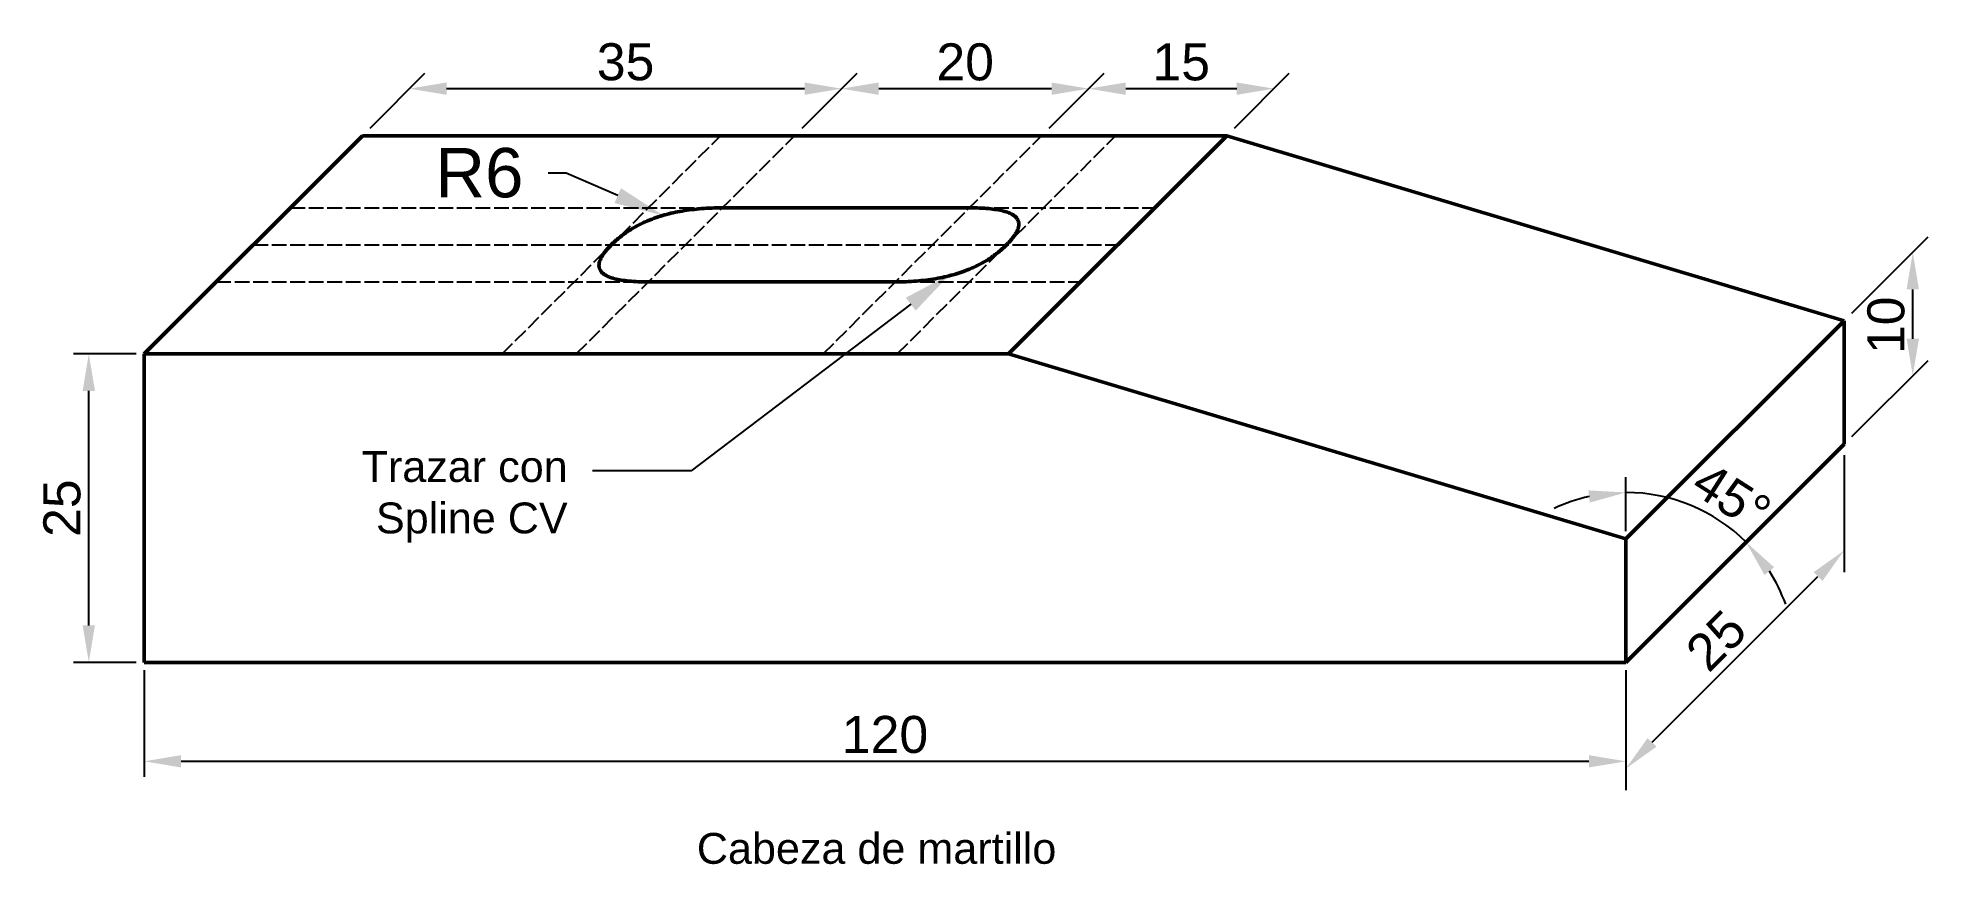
# Model space of a CAD drawing. Header units: millimetres. Extents: x 38 to 191, y 20 to 87.
import ezdxf
from ezdxf import colors
from ezdxf.entities.mleader import LeaderData, LeaderLine
from ezdxf.math import Vec2, Vec3

# ---------------------------------------------------------------- set-up
doc = ezdxf.new("R2010")
doc.units = ezdxf.units.MM
doc.header["$LTSCALE"] = 0.1
doc.header["$PDMODE"] = 34
doc.header["$PDSIZE"] = 2
doc.linetypes.add('ACAD_ISO02W100', pattern=[15, 12, -3])
doc.layers.add('0-Dimension', color=92, linetype='Continuous')
doc.layers.add('0-Sketch', color=32, linetype='ACAD_ISO02W100')
doc.layers.add('0-Object', color=7, linetype='Continuous', lineweight=50)
doc.layers.add('0-Text', color=4, linetype='Continuous', lineweight=20)
doc.styles.get("Standard").update_dxf_attribs({"font": 'arial.ttf'})
doc.dimstyles.new('ISO-25', dxfattribs={"dimtxt": 3, "dimasz": 3, "dimexe": 1.25, "dimexo": 0.625, "dimtad": 1, "dimtxsty": 'Standard', "dimcen": 0, "dimadec": 0, "dimazin": 0, "dimtfac": 1, "dimtmove": 0, "dimatfit": 3, "dimfxl": 1, "dimarcsym": 0})

# ---------------------------------------------------------------- blocks, each defined once
blk = doc.blocks.new('*D2')
at = {"layer": '0-Dimension', "color": 0, "lineweight": -2, "transparency": 16777216}
for p, q in [((184.5, 64.33), (190.68, 70.51)), ((189.43, 62.26), (189.43, 66.26)), ((184.5, 54.33), (190.68, 60.51))]:
    blk.add_line(p, q, dxfattribs=at)
at = {"layer": '0-Dimension', "color": 0, "transparency": 16777216}
for points in [[(188.93, 66.26), (189.93, 66.26), (189.43, 69.26)], [(188.93, 62.26), (189.93, 62.26), (189.43, 59.26)]]:
    blk.add_solid(points, dxfattribs=at)
at = {"layer": 'Defpoints', "color": 0, "transparency": 16777216}
for p in [(189.43, 69.26), (183.87, 63.71), (183.87, 53.71)]:
    blk.add_point(p, dxfattribs=at)
at = {"layer": '0-Dimension', "color": 0, "transparency": 16777216, "insert": (187.27, 63.35), "char_height": 3, "attachment_point": 5, "rotation": 90}
blk.add_mtext('10', dxfattribs=at)
blk = doc.blocks.new('*D3')
at = {"layer": '0-Dimension', "color": 0, "lineweight": -2, "transparency": 16777216}
for p, q in [((183.87, 52.82), (183.87, 43.34)), ((168.32, 29.55), (181.75, 42.98)), ((166.2, 35.15), (166.2, 25.66))]:
    blk.add_line(p, q, dxfattribs=at)
at = {"layer": '0-Dimension', "color": 0, "transparency": 16777216}
for points in [[(181.4, 43.34), (182.11, 42.63), (183.87, 45.1)], [(167.96, 29.9), (168.67, 29.19), (166.2, 27.43)]]:
    blk.add_solid(points, dxfattribs=at)
at = {"layer": 'Defpoints', "color": 0, "transparency": 16777216}
for p in [(183.87, 53.71), (183.87, 45.1), (166.2, 36.03)]:
    blk.add_point(p, dxfattribs=at)
at = {"layer": '0-Dimension', "color": 0, "transparency": 16777216, "insert": (173.51, 37.79), "char_height": 3, "attachment_point": 5, "rotation": 45}
blk.add_mtext('25', dxfattribs=at)
blk = doc.blocks.new('*D4')
at = {"layer": '0-Dimension', "color": 0, "lineweight": -2, "transparency": 16777216}
for p, q in [((46.2, 35.41), (46.2, 26.76)), ((166.2, 35.41), (166.2, 26.76)), ((49.2, 28.01), (163.2, 28.01))]:
    blk.add_line(p, q, dxfattribs=at)
at = {"layer": '0-Dimension', "color": 0, "transparency": 16777216}
for points in [[(49.2, 28.51), (49.2, 27.51), (46.2, 28.01)], [(163.2, 28.51), (163.2, 27.51), (166.2, 28.01)]]:
    blk.add_solid(points, dxfattribs=at)
at = {"layer": 'Defpoints', "color": 0, "transparency": 16777216}
for p in [(46.2, 36.03), (166.2, 36.03), (166.2, 28.01)]:
    blk.add_point(p, dxfattribs=at)
at = {"layer": '0-Dimension', "color": 0, "transparency": 16777216, "insert": (106.2, 30.17), "char_height": 3, "attachment_point": 5}
blk.add_mtext('120', dxfattribs=at)
blk = doc.blocks.new('*D5')
at = {"layer": '0-Dimension', "color": 0, "lineweight": -2, "transparency": 16777216}
for p, q in [((45.57, 61.03), (40.47, 61.03)), ((41.72, 39.03), (41.72, 58.03)), ((45.57, 36.03), (40.47, 36.03))]:
    blk.add_line(p, q, dxfattribs=at)
at = {"layer": '0-Dimension', "color": 0, "transparency": 16777216}
for points in [[(41.22, 58.03), (42.22, 58.03), (41.72, 61.03)], [(41.22, 39.03), (42.22, 39.03), (41.72, 36.03)]]:
    blk.add_solid(points, dxfattribs=at)
at = {"layer": 'Defpoints', "color": 0, "transparency": 16777216}
for p in [(41.72, 61.03), (46.2, 61.03), (46.2, 36.03)]:
    blk.add_point(p, dxfattribs=at)
at = {"layer": '0-Dimension', "color": 0, "transparency": 16777216, "insert": (39.56, 48.53), "char_height": 3, "attachment_point": 5, "rotation": 90}
blk.add_mtext('25', dxfattribs=at)
blk = doc.blocks.new('*D6')
at = {"layer": '0-Dimension', "color": 0, "lineweight": -2, "transparency": 16777216}
for p, q in [((64.5, 79.33), (68.94, 83.78)), ((99.5, 79.33), (103.94, 83.78)), ((70.69, 82.53), (99.69, 82.53))]:
    blk.add_line(p, q, dxfattribs=at)
at = {"layer": '0-Dimension', "color": 0, "transparency": 16777216}
for points in [[(70.69, 83.03), (70.69, 82.03), (67.69, 82.53)], [(99.69, 83.03), (99.69, 82.03), (102.69, 82.53)]]:
    blk.add_solid(points, dxfattribs=at)
at = {"layer": 'Defpoints', "color": 0, "transparency": 16777216}
for p in [(102.69, 82.53), (63.87, 78.71), (98.87, 78.71)]:
    blk.add_point(p, dxfattribs=at)
at = {"layer": '0-Dimension', "color": 0, "transparency": 16777216, "insert": (85.19, 84.69), "char_height": 3, "attachment_point": 5}
blk.add_mtext('35', dxfattribs=at)
blk = doc.blocks.new('*D7')
at = {"layer": '0-Dimension', "color": 0, "lineweight": -2, "transparency": 16777216}
for p, q in [((99.5, 79.33), (103.94, 83.78)), ((119.5, 79.33), (123.94, 83.78)), ((105.69, 82.53), (119.69, 82.53))]:
    blk.add_line(p, q, dxfattribs=at)
at = {"layer": '0-Dimension', "color": 0, "transparency": 16777216}
for points in [[(105.69, 83.03), (105.69, 82.03), (102.69, 82.53)], [(119.69, 83.03), (119.69, 82.03), (122.69, 82.53)]]:
    blk.add_solid(points, dxfattribs=at)
at = {"layer": 'Defpoints', "color": 0, "transparency": 16777216}
for p in [(122.69, 82.53), (98.87, 78.71), (118.87, 78.71)]:
    blk.add_point(p, dxfattribs=at)
at = {"layer": '0-Dimension', "color": 0, "transparency": 16777216, "insert": (112.69, 84.68), "char_height": 3, "attachment_point": 5}
blk.add_mtext('20', dxfattribs=at)
blk = doc.blocks.new('*D8')
at = {"layer": '0-Dimension', "color": 0, "lineweight": -2, "transparency": 16777216}
for p, q in [((119.5, 79.33), (123.94, 83.78)), ((134.5, 79.33), (138.94, 83.78)), ((125.69, 82.53), (134.69, 82.53))]:
    blk.add_line(p, q, dxfattribs=at)
at = {"layer": '0-Dimension', "color": 0, "transparency": 16777216}
for points in [[(125.69, 83.03), (125.69, 82.03), (122.69, 82.53)], [(134.69, 83.03), (134.69, 82.03), (137.69, 82.53)]]:
    blk.add_solid(points, dxfattribs=at)
at = {"layer": 'Defpoints', "color": 0, "transparency": 16777216}
for p in [(137.69, 82.53), (118.87, 78.71), (133.87, 78.71)]:
    blk.add_point(p, dxfattribs=at)
at = {"layer": '0-Dimension', "color": 0, "transparency": 16777216, "insert": (130.19, 84.68), "char_height": 3, "attachment_point": 5}
blk.add_mtext('15', dxfattribs=at)
blk = doc.blocks.new('*D9')
at = {"layer": '0-Dimension', "color": 0, "lineweight": -2, "transparency": 16777216}
blk.add_line((166.2, 46.66), (166.2, 51.05), dxfattribs=at)
for start, end in [(102.5072, 115.0144), (45, 90), (19.9856, 32.4928)]:
    blk.add_arc((166.2, 36.03), 13.77, start, end, dxfattribs=at)
at = {"layer": '0-Dimension', "color": 0, "transparency": 16777216}
for points in [[(163.16, 49.97), (163.27, 48.98), (166.2, 49.8)], [(177.42, 43.11), (178.2, 43.74), (175.93, 45.77)]]:
    blk.add_solid(points, dxfattribs=at)
at = {"layer": 'Defpoints', "color": 0, "transparency": 16777216}
for p in [(183.87, 53.71), (169.76, 49.33), (166.2, 46.03), (166.2, 36.03), (166.2, 36.03)]:
    blk.add_point(p, dxfattribs=at)
at = {"layer": '0-Dimension', "color": 0, "transparency": 16777216, "insert": (174.77, 49.45), "char_height": 3, "attachment_point": 5, "rotation": 327.4211}
blk.add_mtext('45°', dxfattribs=at)

msp = doc.modelspace()

# ---------------------------------------------------------------- linework, layer by layer
at = {"layer": '0-Object'}
for p, q in [((63.874, 78.708), (46.196, 61.03)), ((63.874, 78.708), (133.874, 78.708)), ((133.874, 78.708), (116.196, 61.03)), ((133.874, 78.708), (183.874, 63.708)), ((113.035, 72.869), (93.035, 72.869)), ((87.035, 66.869), (107.035, 66.869)), ((183.874, 63.708), (166.196, 46.03)), ((183.874, 53.708), (183.874, 63.708)), ((46.196, 36.03), (46.196, 61.03)), ((46.196, 61.03), (116.196, 61.03)), ((116.196, 61.03), (166.196, 46.03)), ((166.196, 36.03), (183.874, 53.708)), ((166.196, 46.03), (166.196, 36.03)), ((46.196, 36.03), (166.196, 36.03))]:
    msp.add_line(p, q, dxfattribs=at)
for points in [[(93.035, 72.869), (87.035, 72.869), (84.035, 69.869)], [(116.035, 69.869), (119.035, 72.869), (113.035, 72.869)], [(84.035, 69.869), (81.035, 66.869), (87.035, 66.869)], [(107.035, 66.869), (113.035, 66.869), (116.035, 69.869)]]:
    msp.add_open_spline(points, degree=2, dxfattribs=at)
at = {"layer": '0-Sketch'}
for p, q in [((75.196, 61.03), (92.874, 78.708)), ((81.196, 61.03), (98.874, 78.708)), ((101.196, 61.03), (118.874, 78.708)), ((107.196, 61.03), (124.874, 78.708)), ((58.035, 72.869), (128.035, 72.869)), ((55.035, 69.869), (125.035, 69.869)), ((52.035, 66.869), (122.035, 66.869))]:
    msp.add_line(p, q, dxfattribs=at)

# ---------------------------------------------------------------- texts
at = {"layer": '0-Text', "insert": (77.374, 22.205), "char_height": 2.5, "attachment_point": 1}
msp.add_mtext_dynamic_manual_height_columns('\\pxqc;Cabeza de martillo', width=56.28733, gutter_width=12.5, heights=[0], dxfattribs=at)

# ---------------------------------------------------------------- dimensions: what is measured, and where the dimension line sits
at = {"layer": '0-Dimension'}
for base, p1, p2, picture, middle in [((102.694, 82.527), (63.874, 78.708), (98.874, 78.708), '*D6', (85.194, 84.685)), ((166.196, 28.009), (46.196, 36.03), (166.196, 36.03), '*D4', (106.196, 30.166))]:
    dim = msp.add_linear_dim(base=base, p1=p1, p2=p2, dimstyle='ISO-25', dxfattribs=at)
    dim.commit()
    dim.dimension.update_dxf_attribs({"geometry": picture, "text_midpoint": middle})
for base, p1, p2, picture, middle in [((122.694, 82.527), (98.874, 78.708), (118.874, 78.708), '*D7', (112.694, 84.684)), ((137.694, 82.527), (118.874, 78.708), (133.874, 78.708), '*D8', (130.194, 84.684))]:
    dim = msp.add_linear_dim(base=base, p1=p1, p2=p2, dimstyle='ISO-25', override={"dimtmove": 1}, dxfattribs=at)
    dim.commit()
    dim.dimension.update_dxf_attribs({"geometry": picture, "text_midpoint": middle})
dim = msp.add_linear_dim(base=(189.428, 69.262), p1=(183.874, 53.708), p2=(183.874, 63.708), angle=90, dimstyle='ISO-25', dxfattribs=at)
dim.commit()
dim.dimension.update_dxf_attribs({"geometry": '*D2', "text_midpoint": (189.428, 63.348), "dimtype": 160})
dim = msp.add_linear_dim(base=(41.717, 61.03), p1=(46.196, 36.03), p2=(46.196, 61.03), angle=90, dimstyle='ISO-25', dxfattribs=at)
dim.commit()
dim.dimension.update_dxf_attribs({"geometry": '*D5', "text_midpoint": (39.56, 48.53)})
dim = msp.add_angular_dim_2l(base=(169.76, 49.331), line1=((166.196, 36.03), (183.874, 53.708)), line2=((166.196, 46.03), (166.196, 36.03)), dimstyle='ISO-25', dxfattribs=at)
dim.commit()
dim.dimension.update_dxf_attribs({"geometry": '*D9', "text_midpoint": (173.611, 47.634), "dimtype": 162})
dim = msp.add_aligned_dim(p1=(166.196, 36.03), p2=(183.874, 53.708), distance=-6.084, dimstyle='ISO-25', dxfattribs=at)
dim.commit()
dim.dimension.update_dxf_attribs({"geometry": '*D3', "text_midpoint": (173.51, 37.79)})

# ---------------------------------------------------------------- leaders
ml = msp.add_multileader_mtext('Standard', dxfattribs=at)
ml.set_content('R6', color=256)
ml.set_leader_properties()
ml.build(insert=Vec2(0, 0))
ctx = ml.context
ctx.base_point, ctx.plane_origin = Vec3(68.471, 75.687), Vec3(90.035, 69.869)
ctx.text_align_type = 2
notes = []
notes.append((ctx, [(0, (1, 1, 0), (80.375, 75.687), (-1, 0), 1.456, [(0, [(88.221, 72.255)], 0, [])])]))
ctx.mtext.insert, ctx.mtext.alignment, ctx.mtext.flow_direction = Vec3(76.918, 77.721), 3, 5
at = {"layer": '0-Text'}
ml = msp.add_multileader_mtext('Standard', dxfattribs=at)
ml.set_content('Trazar con\\PSpline CV', color=256)
ml.set_leader_properties()
ml.build(insert=Vec2(0, 0))
ctx = ml.context
ctx.base_point, ctx.char_height, ctx.plane_origin = Vec3(62.132, 51.557), 2.5, Vec3(87.035, 71.84)
ctx.text_align_type = 2
notes.append((ctx, [(0, (1, 1, 0), (90.502, 51.557), (-1, 0), 8, [(0, [(111.47, 67.483)], 0, [])])]))
ctx.mtext.insert, ctx.mtext.alignment, ctx.mtext.flow_direction = Vec3(80.502, 53.154), 3, 5
for ctx, leaders in notes:
    for number, flags, end, landing, length, lines in leaders:
        leader = LeaderData()
        leader.index, (leader.has_last_leader_line, leader.has_dogleg_vector, leader.attachment_direction) = number, flags
        leader.last_leader_point, leader.dogleg_vector, leader.dogleg_length = Vec3(end), Vec3(landing), length
        for number, points, colour, breaks in lines:
            line = LeaderLine()
            line.index, line.vertices, line.color, line.breaks = number, Vec3.list(points), colors.encode_raw_color(colour), breaks
            leader.lines.append(line)
        ctx.leaders.append(leader)

doc.saveas('drawing.dxf')
